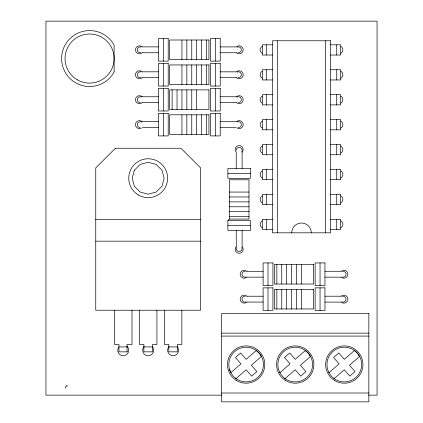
<?xml version="1.0" encoding="UTF-8"?>
<svg xmlns="http://www.w3.org/2000/svg" width="423" height="423" viewBox="0 0 423 423"><rect width="100%" height="100%" fill="white"/><g stroke="black" fill="none" stroke-linecap="round" stroke-linejoin="round"><path stroke-width="0.63" d="M227.886 220.526L250.464 220.526L250.464 230.339L227.886 230.339L227.886 220.526L229.361 219.051L229.361 179.786L248.994 179.786L248.994 219.051L229.361 219.051M272.454 44.817L262.36 44.817L262.36 55.027L272.454 55.027M330.564 44.817L340.652 44.817L340.652 55.027L330.564 55.027M142.435 46.879L158.387 46.879M220.23 46.9L236.108 46.9M142.392 52.764L158.387 52.764M220.23 52.743L236.304 52.743M272.454 69.747L262.36 69.747L262.36 79.958L272.454 79.958M330.564 69.747L340.652 69.747L340.652 79.958L330.564 79.958M142.435 71.81L158.387 71.81M220.23 71.836L236.108 71.836M142.392 77.7L158.387 77.7M220.23 77.679L236.304 77.679M272.454 94.683L262.36 94.683L262.36 104.888L272.454 104.888M330.564 94.683L340.652 94.683L340.652 104.888L330.564 104.888M142.313 96.767L158.387 96.767M220.23 96.745L236.23 96.745M142.509 102.609L158.387 102.609M220.23 102.63L236.187 102.63M272.454 119.614L262.36 119.614L262.36 129.824L272.454 129.824M330.564 119.614L340.652 119.614L340.652 129.824L330.564 129.824M142.435 121.676L158.387 121.676M220.23 121.702L236.108 121.702M220.23 127.54L236.304 127.54M142.392 127.566L158.387 127.566M272.454 144.55L262.36 144.55L262.36 154.755L272.454 154.755M330.564 144.55L340.652 144.55L340.652 154.755L330.564 154.755M272.454 169.48L262.36 169.48L262.36 179.69L272.454 179.69M330.564 169.48L340.652 169.48L340.652 179.69L330.564 179.69M227.886 173.409L250.464 173.409M229.361 192.058L248.994 192.058M272.454 194.411L262.36 194.411L262.36 204.621L272.454 204.621M330.564 194.411L340.652 194.411L340.652 204.621L330.564 204.621M229.361 196.965L248.994 196.965M229.361 201.871L248.994 201.871M229.361 206.784L248.994 206.784M229.361 211.69L248.994 211.69M229.361 216.597L248.994 216.597M272.454 219.347L262.36 219.347L262.36 229.557L272.454 229.557M330.564 219.347L340.652 219.347L340.652 229.557L330.564 229.557M95.751 219.426L200.587 219.426M227.886 225.433L250.464 225.433M95.751 241.173L200.587 241.173M324.949 271.275L340.943 271.275M247.032 271.296L263.106 271.296M247.228 277.139L263.106 277.139M324.949 277.16L340.906 277.16M324.949 296.206L340.943 296.206M247.032 296.227L263.106 296.227M247.228 302.07L263.106 302.07M324.949 302.096L340.906 302.096M221.604 333.139L368.845 333.139M221.604 336.084L368.845 336.084M118.942 346.934L127.048 346.934M143.873 346.934L152.513 346.934M168.809 346.934L177.449 346.934M127.582 351.841L118.942 351.841L118.942 344.481L114.527 344.481L114.527 310.223M221.604 393.015L368.845 393.015M221.742 395.14L45.948 395.14L45.948 21.15L377.052 21.15L377.052 395.14L368.459 395.14M334.598 378.913L334.159 378.606L344.296 369.765L349.816 376.1L354.992 371.584L349.472 365.25L359.608 356.409L357.313 353.094L354.448 350.493L344.311 359.333L338.791 352.999L333.61 357.514L339.135 363.849L328.999 372.684L328.824 372.351M285.514 378.913L285.076 378.606L295.212 369.765L300.737 376.1L305.914 371.584L300.393 365.25L310.53 356.409L308.235 353.094L305.369 350.493L295.233 359.333L289.713 352.999L284.531 357.514L290.051 363.849L279.915 372.684L279.746 372.351M236.436 378.913L235.997 378.606L246.133 369.765L251.653 376.1L256.835 371.584L251.315 365.25L261.451 356.409L260.906 355.463L259.156 353.094L256.285 350.493L246.149 359.333L240.629 352.999L235.452 357.514L240.973 363.849L230.836 372.684L229.567 369.623M336.729 44.817L336.729 55.027M336.729 69.747L336.729 79.958M336.729 94.683L336.729 104.888M336.729 119.614L336.729 129.824M336.729 144.55L336.729 154.755M336.729 169.48L336.729 179.69M336.729 194.411L336.729 204.621M336.729 219.347L336.729 229.557M325.657 40.772L325.657 232.824M320.042 262.932L320.042 285.504M320.042 287.862L320.042 310.44M301.388 264.401L301.388 284.034M301.388 289.332L301.388 308.964M296.481 264.401L296.481 284.034M296.481 289.332L296.481 308.964M291.574 264.401L291.574 284.034M291.574 289.332L291.574 308.964M286.667 264.401L286.667 284.034M286.667 289.332L286.667 308.964M281.755 264.401L281.755 284.034M281.755 289.332L281.755 308.964M277.361 40.772L277.361 232.824M276.848 264.401L276.848 284.034M276.848 289.332L276.848 308.964M268.013 262.932L268.013 285.504M268.013 287.862L268.013 310.44M266.289 44.817L266.289 55.027M266.289 69.747L266.289 79.958M266.289 94.683L266.289 104.888M266.289 119.614L266.289 129.824M266.289 144.55L266.289 154.755M266.289 169.48L266.289 179.69M266.289 194.411L266.289 204.621M266.289 219.347L266.289 229.557M242.12 152.539L242.12 168.497M242.099 230.339L242.099 246.218M236.23 151.772L236.23 168.497M236.256 230.339L236.256 245.578M215.323 38.535L215.323 61.113M215.323 63.466L215.323 86.043M215.323 88.402L215.323 110.979M215.323 113.332L215.323 135.91M206.487 40.005L206.487 59.638M206.487 64.941L206.487 84.574M206.487 114.807L206.487 134.435M201.581 40.005L201.581 59.638M201.581 64.941L201.581 84.574M201.581 114.807L201.581 134.435M196.674 40.005L196.674 59.638M196.674 64.941L196.674 84.574M196.674 89.872L196.674 109.504M196.674 114.807L196.674 134.435M191.762 40.005L191.762 59.638M191.762 64.941L191.762 84.574M191.762 89.872L191.762 109.504M191.762 114.807L191.762 134.435M186.855 40.005L186.855 59.638M186.855 64.941L186.855 84.574M186.855 89.872L186.855 109.504M186.855 114.807L186.855 134.435M181.948 40.005L181.948 59.638M181.948 64.941L181.948 84.574M181.948 89.872L181.948 109.504M181.948 114.807L181.948 134.435M181.864 310.223L181.864 344.481L177.449 344.481L177.449 351.841L168.809 351.841L168.809 344.481L164.388 344.481L164.388 310.223M177.041 89.872L177.041 109.504M172.129 89.872L172.129 109.504M163.299 38.535L163.299 61.113M163.299 63.466L163.299 86.043M163.299 88.402L163.299 110.979M163.299 113.332L163.299 135.91M156.933 310.223L156.933 344.481L152.513 344.481L152.513 351.841L143.873 351.841L143.873 344.481L139.458 344.481L139.458 310.223M131.997 310.223L131.997 344.481L127.048 344.481L127.048 351.841M67.051 386.564L67.051 385.364L65.581 386.643L65.581 388.203M340.901 96.238A3.987 3.987 0 0 1 340.901 103.138M340.901 121.168A3.987 3.987 0 0 1 340.901 128.074M340.901 71.302A3.987 3.987 0 0 1 340.901 78.207M340.901 46.371A3.987 3.987 0 0 1 340.901 53.272M262.117 53.272A3.987 3.987 0 0 1 262.117 46.371M262.117 78.207A3.987 3.987 0 0 1 262.117 71.302M246.979 277.033A3.987 3.987 0 0 1 241.343 277.033A3.987 3.987 0 0 1 241.343 271.402A3.987 3.987 0 0 1 246.979 271.402M341.075 296.333A3.987 3.987 0 0 1 346.712 296.333A3.987 3.987 0 0 1 346.712 301.969A3.987 3.987 0 0 1 341.075 301.969M246.979 301.969A3.987 3.987 0 0 1 241.343 301.969A3.987 3.987 0 0 1 241.343 296.333A3.987 3.987 0 0 1 246.979 296.333M235.722 151.545A3.987 3.987 0 0 1 236.891 146.289A3.987 3.987 0 0 1 242.231 146.993A3.987 3.987 0 0 1 241.993 152.37M241.993 246.466A3.987 3.987 0 0 1 241.866 252.224A3.987 3.987 0 0 1 236.119 251.844A3.987 3.987 0 0 1 236.758 246.117M141.435 128.074A3.987 3.987 0 0 1 136.18 126.905A3.987 3.987 0 0 1 136.883 121.57A3.987 3.987 0 0 1 142.26 121.803M236.357 121.803A3.987 3.987 0 0 1 241.739 121.57A3.987 3.987 0 0 1 242.442 126.905A3.987 3.987 0 0 1 237.181 128.074M236.357 71.936A3.987 3.987 0 0 1 241.993 71.936A3.987 3.987 0 0 1 241.993 77.573A3.987 3.987 0 0 1 236.357 77.573M340.901 171.035A3.987 3.987 0 0 1 340.901 177.94M340.901 220.901A3.987 3.987 0 0 1 340.901 227.801M340.901 195.965A3.987 3.987 0 0 1 340.901 202.871M142.26 77.573A3.987 3.987 0 0 1 136.624 77.573A3.987 3.987 0 0 1 136.624 71.936A3.987 3.987 0 0 1 142.26 71.936M236.357 47.006A3.987 3.987 0 0 1 241.993 47.006A3.987 3.987 0 0 1 241.993 52.642A3.987 3.987 0 0 1 236.357 52.642M340.901 146.104A3.987 3.987 0 0 1 340.901 153.004M236.357 96.872A3.987 3.987 0 0 1 241.993 96.872A3.987 3.987 0 0 1 241.993 102.509A3.987 3.987 0 0 1 236.357 102.509M142.26 102.509A3.987 3.987 0 0 1 136.624 102.509A3.987 3.987 0 0 1 136.624 96.872A3.987 3.987 0 0 1 142.26 96.872M142.26 52.642A3.987 3.987 0 0 1 136.624 52.642A3.987 3.987 0 0 1 136.624 47.006A3.987 3.987 0 0 1 142.26 47.006M126.905 346.178A5.488 5.488 0 0 1 127.566 353.639A5.488 5.488 0 0 1 120.169 354.812A5.488 5.488 0 0 1 118.488 347.521M152.925 347.521A5.488 5.488 0 0 1 151.397 354.701A5.488 5.488 0 0 1 144.095 353.94A5.488 5.488 0 0 1 144.09 346.596M177.184 346.596A5.488 5.488 0 0 1 176.914 354.21A5.488 5.488 0 0 1 169.295 354.21A5.488 5.488 0 0 1 169.02 346.596M341.075 271.402A3.987 3.987 0 0 1 346.712 271.402A3.987 3.987 0 0 1 346.712 277.033A3.987 3.987 0 0 1 341.075 277.033M262.117 103.138A3.987 3.987 0 0 1 262.117 96.238M262.117 128.074A3.987 3.987 0 0 1 262.117 121.168M262.117 153.004A3.987 3.987 0 0 1 262.117 146.104M262.117 177.94A3.987 3.987 0 0 1 262.117 171.035M262.117 202.871A3.987 3.987 0 0 1 262.117 195.965M262.117 227.801A3.987 3.987 0 0 1 262.117 220.901M291.69 232.824A9.814 9.814 0 0 1 301.509 223.006A9.814 9.814 0 0 1 311.323 232.824M237.271 72.032A2.945 2.945 0 0 1 241.311 74.379A2.945 2.945 0 0 1 237.996 77.673M140.917 77.621A2.945 2.945 0 0 1 137.285 74.681A2.945 2.945 0 0 1 141.065 71.931M237.271 47.096A2.945 2.945 0 0 1 241.311 49.449A2.945 2.945 0 0 1 237.996 52.743M140.917 52.685A2.945 2.945 0 0 1 137.285 49.745A2.945 2.945 0 0 1 141.065 47.001M140.605 102.609A2.945 2.945 0 0 1 137.311 99.294A2.945 2.945 0 0 1 141.367 96.973M236.986 97.1A2.945 2.945 0 0 1 241.253 98.998A2.945 2.945 0 0 1 238.313 102.63M237.271 121.898A2.945 2.945 0 0 1 241.311 124.246A2.945 2.945 0 0 1 237.996 127.54M140.156 127.566A2.945 2.945 0 0 1 137.406 123.786A2.945 2.945 0 0 1 141.768 122.11M241.898 247.381A2.945 2.945 0 0 1 239.164 251.442A2.945 2.945 0 0 1 236.457 247.365M236.23 150.265A2.945 2.945 0 0 1 240.01 147.516A2.945 2.945 0 0 1 241.686 151.878M246.064 301.874A2.945 2.945 0 0 1 242.025 299.526A2.945 2.945 0 0 1 245.34 296.232M342.419 296.285A2.945 2.945 0 0 1 346.051 299.225A2.945 2.945 0 0 1 342.27 301.974M246.064 276.943A2.945 2.945 0 0 1 242.025 274.59A2.945 2.945 0 0 1 245.34 271.302M342.419 271.355A2.945 2.945 0 0 1 346.051 274.294A2.945 2.945 0 0 1 342.27 277.044M134.35 170.247L132.209 178.226L134.35 186.205L140.193 192.047L148.172 194.189L156.15 192.047L161.993 186.205L164.129 178.226L161.993 170.247L156.15 164.404L148.172 162.268L140.193 164.404L134.35 170.247M114.12 71.783L113.808 72.539A27.976 27.976 0 0 1 71.598 79.979A27.976 27.976 0 0 1 71.598 37.118A27.976 27.976 0 0 1 113.808 44.563L114.12 45.314L114.12 71.783M115.384 148.256L95.751 167.889L95.751 310.223L200.587 310.223L200.587 167.889L180.954 148.256L115.384 148.256M168.206 38.535L158.387 38.535L158.387 61.113L168.206 61.113L168.206 38.535M220.23 38.535L210.416 38.535L210.416 61.113L220.23 61.113L220.23 38.535M208.941 40.005L169.676 40.005L169.676 59.638L208.941 59.638L208.941 40.005M330.564 40.772L272.454 40.772L272.454 232.824L330.564 232.824L330.564 40.772M168.206 63.466L158.387 63.466L158.387 86.043L168.206 86.043L168.206 63.466M220.23 63.466L210.416 63.466L210.416 86.043L220.23 86.043L220.23 63.466M208.941 64.941L169.676 64.941L169.676 84.574L208.941 84.574L208.941 64.941M168.206 88.402L158.387 88.402L158.387 110.979L168.206 110.979L168.206 88.402M220.23 88.402L210.416 88.402L210.416 110.979L220.23 110.979L220.23 88.402M208.941 89.872L169.676 89.872L169.676 109.504L208.941 109.504L208.941 89.872M168.206 113.332L158.387 113.332L158.387 135.91L168.206 135.91L168.206 113.332M220.23 113.332L210.416 113.332L210.416 135.91L220.23 135.91L220.23 113.332M208.941 114.807L169.676 114.807L169.676 134.435L208.941 134.435L208.941 114.807M250.464 168.497L227.886 168.497L227.886 178.316L250.464 178.316L250.464 168.497M272.925 262.932L263.106 262.932L263.106 285.504L272.925 285.504L272.925 262.932M324.949 262.932L315.13 262.932L315.13 285.504L324.949 285.504L324.949 262.932M313.66 264.401L274.395 264.401L274.395 284.034L313.66 284.034L313.66 264.401M272.925 287.862L263.106 287.862L263.106 310.44L272.925 310.44L272.925 287.862M324.949 287.862L315.13 287.862L315.13 310.44L324.949 310.44L324.949 287.862M313.66 289.332L274.395 289.332L274.395 308.964L313.66 308.964L313.66 289.332M368.845 313.506L221.604 313.506L221.604 401.85L368.845 401.85L368.845 313.506M235.648 378.336A17.327 17.327 0 0 0 263.339 366.752A17.327 17.327 0 0 0 239.46 348.568A17.327 17.327 0 0 0 235.648 378.336M284.721 378.336A17.332 17.332 0 0 0 312.417 366.752A17.332 17.332 0 0 0 288.534 348.557A17.332 17.332 0 0 0 284.721 378.336M333.8 378.336A17.332 17.332 0 0 0 361.496 366.752A17.332 17.332 0 0 0 337.612 348.557A17.332 17.332 0 0 0 333.8 378.336M334.302 380.293A18.649 18.649 0 0 0 362.939 365.34A18.649 18.649 0 0 0 335.672 348.018A18.649 18.649 0 0 0 334.302 380.293M285.218 380.293A18.649 18.649 0 0 0 313.855 365.34A18.649 18.649 0 0 0 286.593 348.018A18.649 18.649 0 0 0 285.218 380.293M236.14 380.293A18.649 18.649 0 0 0 264.777 365.34A18.649 18.649 0 0 0 237.509 348.018A18.649 18.649 0 0 0 236.14 380.293M138.453 195.029A19.437 19.437 0 0 0 167.608 178.199A19.437 19.437 0 0 0 138.453 161.364A19.437 19.437 0 0 0 138.453 195.029M77.309 79.799A24.539 24.539 0 0 0 114.12 58.548A24.539 24.539 0 0 0 77.309 37.298A24.539 24.539 0 0 0 77.309 79.799"/></g></svg>
